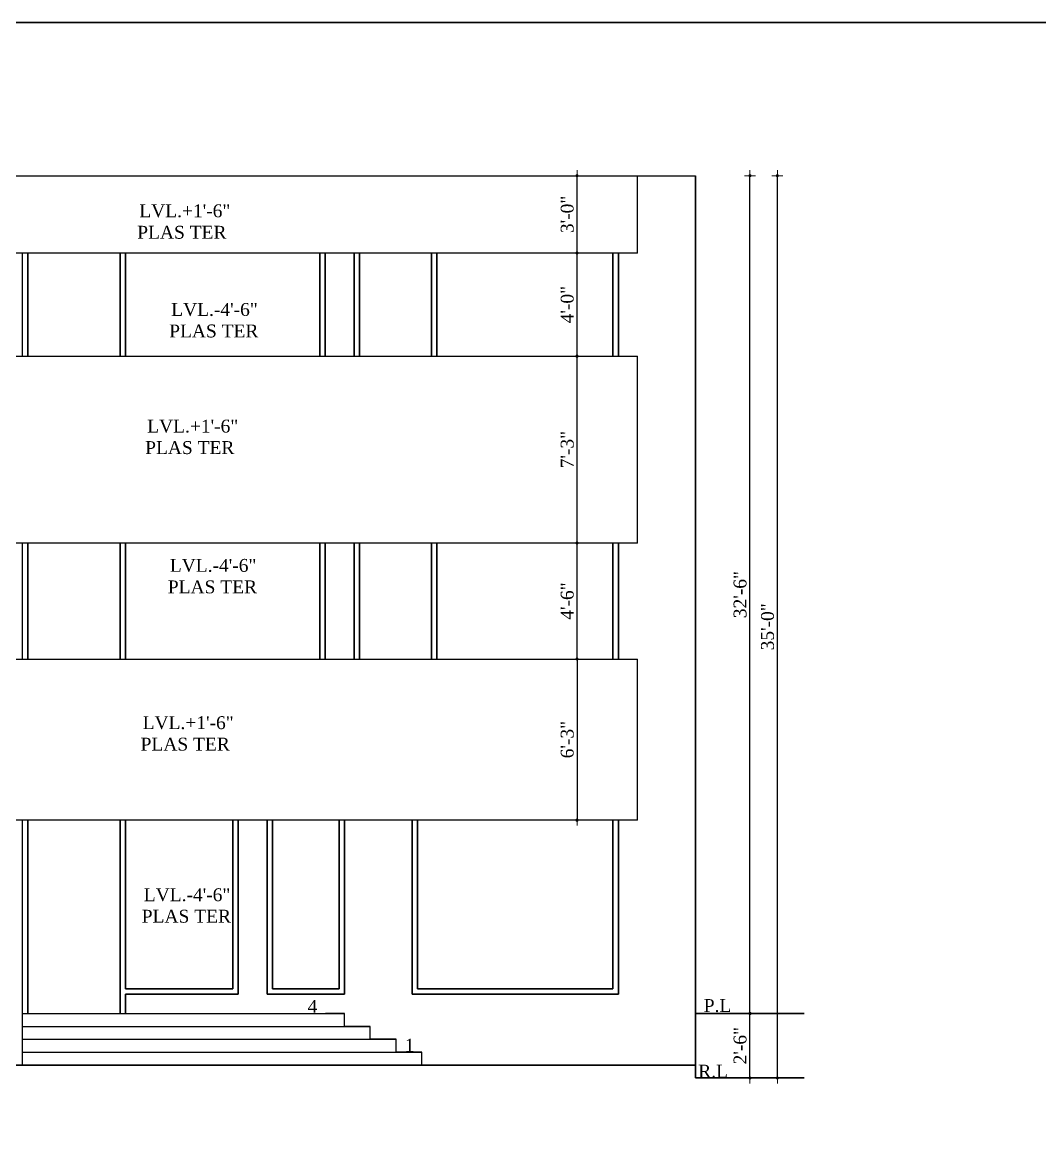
# Model space of a CAD drawing. Header units: feet. Extents: x 29269 to 32217, y -19918 to 20536.
# Drawn here: x 30012 to 30486, y -19302 to -18780 of the extents above; entities that cross this region are included whole.
import ezdxf
from ezdxf.enums import TextEntityAlignment as Align

# ---------------------------------------------------------------- set-up
doc = ezdxf.new("R2010")
doc.units = ezdxf.units.FT
doc.header["$MEASUREMENT"] = 0
doc.header["$PDMODE"] = 2
doc.layers.get('0').update_dxf_attribs({"lineweight": 30})
for name, color, linetype, lineweight in [('D.DIM.', 191, 'Continuous', 5), ('TEXT', 150, 'Continuous', 30), ('WAII', 1, 'Continuous', 25), ('WALL', 10, 'Continuous', 30), ('WIN', 170, 'Continuous', 30)]:
    doc.layers.add(name, color=color, linetype=linetype, lineweight=lineweight)
doc.styles.add('GURPREET', font='times.ttf')
doc.dimstyles.new('GURPREET', dxfattribs={"dimtxt": 6, "dimasz": 0.4, "dimexe": 0.18, "dimexo": 0.0625, "dimgap": 1.5, "dimtad": 1, "dimdec": 1, "dimzin": 3, "dimdsep": 46, "dimlunit": 4, "dimtxsty": 'GURPREET', "dimblk": 'DIM TIK', "dimcen": 1, "dimse1": 1, "dimse2": 1, "dimclrd": 4, "dimclrt": 7, "dimadec": 0, "dimazin": 0, "dimtfac": 0.75, "dimtdec": 1, "dimtix": 1, "dimtmove": 2, "dimatfit": 3, "dimfxl": 0.18, "dimtolj": 1, "dimtzin": 0, "dimlwd": 25, "dimarcsym": 0})

# ---------------------------------------------------------------- blocks, each defined once
blk = doc.blocks.new('DIM TIK')
blk.add_hatch(color=7).paths.add_polyline_path([(-1.4, 0, 1), (1.4, 0, 1)])
at = {"color": 7}
for p, q in [((0, 1.4), (0, 6.4)), ((1.4, 0), (6.4, 0)), ((-6.4, 0), (-1.4, 0)), ((0, -6.4), (0, -1.4))]:
    blk.add_line(p, q, dxfattribs=at)
blk.add_circle((0, 0), 1.45, dxfattribs=at)
blk = doc.blocks.new('*D182')
at = {"layer": 'D.DIM.', "color": 4, "linetype": 'Continuous', "lineweight": 25, "transparency": 16777216}
blk.add_line((30351, -19271.34), (30351, -19242.14), dxfattribs=at)
at = {"layer": 'Defpoints', "color": 0, "transparency": 16777216}
for p in [(30351, -19241.74), (30376.26, -19241.74), (30376.26, -19271.74)]:
    blk.add_point(p, dxfattribs=at)
at = {"layer": 'D.DIM.', "color": 4, "lineweight": 25, "transparency": 16777216, "xscale": 0.4, "yscale": 0.4, "zscale": 0.4}
for p, rotation in [((30351, -19241.74), 90), ((30351, -19271.74), 270)]:
    blk.add_blockref('DIM TIK', p, dxfattribs=dict(at, rotation=rotation))
at = {"layer": 'D.DIM.', "color": 7, "transparency": 16777216, "insert": (30346.44, -19256.74), "char_height": 6, "attachment_point": 5, "rotation": 90, "style": 'GURPREET'}
blk.add_mtext('\\A1;2\'-6"', dxfattribs=at)
blk = doc.blocks.new('*D183')
at = {"layer": 'D.DIM.', "color": 4, "linetype": 'Continuous', "lineweight": 25, "transparency": 16777216}
blk.add_line((30351, -19241.34), (30351, -18852.14), dxfattribs=at)
at = {"layer": 'Defpoints', "color": 0, "transparency": 16777216}
for p in [(30325.73, -18851.74), (30351, -18851.74), (30376.26, -19241.74)]:
    blk.add_point(p, dxfattribs=at)
at = {"layer": 'D.DIM.', "color": 4, "lineweight": 25, "transparency": 16777216, "xscale": 0.4, "yscale": 0.4, "zscale": 0.4}
for p, rotation in [((30351, -18851.74), 90), ((30351, -19241.74), 270)]:
    blk.add_blockref('DIM TIK', p, dxfattribs=dict(at, rotation=rotation))
at = {"layer": 'D.DIM.', "color": 7, "transparency": 16777216, "insert": (30346.44, -19046.74), "char_height": 6, "attachment_point": 5, "rotation": 90, "style": 'GURPREET'}
blk.add_mtext('\\A1;32\'-6"', dxfattribs=at)
blk = doc.blocks.new('*D34')
at = {"layer": 'D.DIM.', "color": 4, "linetype": 'Continuous', "lineweight": 25, "transparency": 16777216}
blk.add_line((30363.78, -19271.34), (30363.78, -18852.14), dxfattribs=at)
at = {"layer": 'Defpoints', "color": 0, "transparency": 16777216}
for p in [(30325.73, -18851.74), (30363.78, -18851.74), (30376.26, -19271.74)]:
    blk.add_point(p, dxfattribs=at)
at = {"layer": 'D.DIM.', "color": 4, "lineweight": 25, "transparency": 16777216, "xscale": 0.4, "yscale": 0.4, "zscale": 0.4}
for p, rotation in [((30363.78, -18851.74), 90), ((30363.78, -19271.74), 270)]:
    blk.add_blockref('DIM TIK', p, dxfattribs=dict(at, rotation=rotation))
at = {"layer": 'D.DIM.', "color": 7, "transparency": 16777216, "insert": (30359.22, -19061.74), "char_height": 6, "attachment_point": 5, "rotation": 90, "style": 'GURPREET'}
blk.add_mtext('\\A1;35\'-0"', dxfattribs=at)
blk = doc.blocks.new('*D133')
at = {"layer": 'D.DIM.', "color": 4, "linetype": 'Continuous', "lineweight": 25, "transparency": 16777216}
for p, q in [((31407.89, -19089.25), (31407.89, -19088.85)), ((31407.89, -19089.65), (31407.89, -19092.65)), ((31407.89, -19093.05), (31407.89, -19093.45))]:
    blk.add_line(p, q, dxfattribs=at)
at = {"layer": 'Defpoints', "color": 0, "transparency": 16777216}
for p in [(31410.79, -19089.65), (30176.72, -19092.65), (31407.89, -19092.65)]:
    blk.add_point(p, dxfattribs=at)
at = {"layer": 'D.DIM.', "color": 4, "lineweight": 25, "transparency": 16777216, "xscale": 0.4, "yscale": 0.4, "zscale": 0.4}
for p, rotation in [((31407.89, -19089.65), 270), ((31407.89, -19092.65), 90)]:
    blk.add_blockref('DIM TIK', p, dxfattribs=dict(at, rotation=rotation))
at = {"layer": 'D.DIM.', "color": 7, "transparency": 16777216, "insert": (31403.34, -19091.15), "char_height": 6, "attachment_point": 5, "rotation": 90, "style": 'GURPREET'}
blk.add_mtext('\\A1;3"', dxfattribs=at)
blk = doc.blocks.new('*D394')
at = {"layer": 'D.DIM.', "color": 4, "linetype": 'Continuous', "lineweight": 25, "transparency": 16777216}
blk.add_line((30270.5, -19077.14), (30270.5, -19151.34), dxfattribs=at)
at = {"layer": 'Defpoints', "color": 0, "transparency": 16777216}
for p in [(30298.73, -19076.74), (30270.5, -19151.74), (30298.73, -19151.74)]:
    blk.add_point(p, dxfattribs=at)
at = {"layer": 'D.DIM.', "color": 4, "lineweight": 25, "transparency": 16777216, "xscale": 0.4, "yscale": 0.4, "zscale": 0.4}
for p, rotation in [((30270.5, -19076.74), 90), ((30270.5, -19151.74), 270)]:
    blk.add_blockref('DIM TIK', p, dxfattribs=dict(at, rotation=rotation))
at = {"layer": 'D.DIM.', "color": 7, "transparency": 16777216, "insert": (30265.95, -19114.24), "char_height": 6, "attachment_point": 5, "rotation": 90, "style": 'GURPREET'}
blk.add_mtext('\\A1;6\'-3"', dxfattribs=at)
blk = doc.blocks.new('*D395')
at = {"layer": 'D.DIM.', "color": 4, "linetype": 'Continuous', "lineweight": 25, "transparency": 16777216}
blk.add_line((30270.5, -19076.34), (30270.5, -19023.14), dxfattribs=at)
at = {"layer": 'Defpoints', "color": 0, "transparency": 16777216}
for p in [(30270.5, -19022.74), (30298.73, -19022.74), (30298.73, -19076.74)]:
    blk.add_point(p, dxfattribs=at)
at = {"layer": 'D.DIM.', "color": 4, "lineweight": 25, "transparency": 16777216, "xscale": 0.4, "yscale": 0.4, "zscale": 0.4}
for p, rotation in [((30270.5, -19022.74), 90), ((30270.5, -19076.74), 270)]:
    blk.add_blockref('DIM TIK', p, dxfattribs=dict(at, rotation=rotation))
at = {"layer": 'D.DIM.', "color": 7, "transparency": 16777216, "insert": (30265.95, -19049.74), "char_height": 6, "attachment_point": 5, "rotation": 90, "style": 'GURPREET'}
blk.add_mtext('\\A1;4\'-6"', dxfattribs=at)
blk = doc.blocks.new('*D396')
at = {"layer": 'D.DIM.', "color": 4, "linetype": 'Continuous', "lineweight": 25, "transparency": 16777216}
blk.add_line((30270.5, -19022.34), (30270.5, -18936.14), dxfattribs=at)
at = {"layer": 'Defpoints', "color": 0, "transparency": 16777216}
for p in [(30270.5, -18935.74), (30298.73, -18935.74), (30298.73, -19022.74)]:
    blk.add_point(p, dxfattribs=at)
at = {"layer": 'D.DIM.', "color": 4, "lineweight": 25, "transparency": 16777216, "xscale": 0.4, "yscale": 0.4, "zscale": 0.4}
for p, rotation in [((30270.5, -18935.74), 90), ((30270.5, -19022.74), 270)]:
    blk.add_blockref('DIM TIK', p, dxfattribs=dict(at, rotation=rotation))
at = {"layer": 'D.DIM.', "color": 7, "transparency": 16777216, "insert": (30265.94, -18979.24), "char_height": 6, "attachment_point": 5, "rotation": 90, "style": 'GURPREET'}
blk.add_mtext('\\A1;7\'-3"', dxfattribs=at)
blk = doc.blocks.new('*D397')
at = {"layer": 'D.DIM.', "color": 4, "linetype": 'Continuous', "lineweight": 25, "transparency": 16777216}
blk.add_line((30270.5, -18935.34), (30270.5, -18888.14), dxfattribs=at)
at = {"layer": 'Defpoints', "color": 0, "transparency": 16777216}
for p in [(30270.5, -18887.74), (30298.73, -18887.74), (30298.73, -18935.74)]:
    blk.add_point(p, dxfattribs=at)
at = {"layer": 'D.DIM.', "color": 4, "lineweight": 25, "transparency": 16777216, "xscale": 0.4, "yscale": 0.4, "zscale": 0.4}
for p, rotation in [((30270.5, -18887.74), 90), ((30270.5, -18935.74), 270)]:
    blk.add_blockref('DIM TIK', p, dxfattribs=dict(at, rotation=rotation))
at = {"layer": 'D.DIM.', "color": 7, "transparency": 16777216, "insert": (30265.95, -18911.74), "char_height": 6, "attachment_point": 5, "rotation": 90, "style": 'GURPREET'}
blk.add_mtext('\\A1;4\'-0"', dxfattribs=at)
blk = doc.blocks.new('*D398')
at = {"layer": 'D.DIM.', "color": 4, "linetype": 'Continuous', "lineweight": 25, "transparency": 16777216}
blk.add_line((30270.5, -18887.34), (30270.5, -18852.14), dxfattribs=at)
at = {"layer": 'Defpoints', "color": 0, "transparency": 16777216}
for p in [(30270.5, -18851.74), (30298.73, -18851.74), (30298.73, -18887.74)]:
    blk.add_point(p, dxfattribs=at)
at = {"layer": 'D.DIM.', "color": 4, "lineweight": 25, "transparency": 16777216, "xscale": 0.4, "yscale": 0.4, "zscale": 0.4}
for p, rotation in [((30270.5, -18851.74), 90), ((30270.5, -18887.74), 270)]:
    blk.add_blockref('DIM TIK', p, dxfattribs=dict(at, rotation=rotation))
at = {"layer": 'D.DIM.', "color": 7, "transparency": 16777216, "insert": (30265.95, -18869.74), "char_height": 6, "attachment_point": 5, "rotation": 90, "style": 'GURPREET'}
blk.add_mtext('\\A1;3\'-0"', dxfattribs=at)
blk = doc.blocks.new('*D499')
at = {"layer": 'D.DIM.', "color": 4, "linetype": 'Continuous', "lineweight": 25, "transparency": 16777216}
blk.add_line((30351, -19271.34), (30351, -19242.14), dxfattribs=at)
at = {"layer": 'Defpoints', "color": 0, "transparency": 16777216}
for p in [(30351, -19241.74), (30376.26, -19241.74), (30376.26, -19271.74)]:
    blk.add_point(p, dxfattribs=at)
at = {"layer": 'D.DIM.', "color": 4, "lineweight": 25, "transparency": 16777216, "xscale": 0.4, "yscale": 0.4, "zscale": 0.4}
for p, rotation in [((30351, -19241.74), 90), ((30351, -19271.74), 270)]:
    blk.add_blockref('DIM TIK', p, dxfattribs=dict(at, rotation=rotation))
at = {"layer": 'D.DIM.', "color": 7, "transparency": 16777216, "insert": (30346.44, -19256.74), "char_height": 6, "attachment_point": 5, "rotation": 90, "style": 'GURPREET'}
blk.add_mtext('\\A1;2\'-6"', dxfattribs=at)
blk = doc.blocks.new('*D500')
at = {"layer": 'D.DIM.', "color": 4, "linetype": 'Continuous', "lineweight": 25, "transparency": 16777216}
blk.add_line((30351, -19241.34), (30351, -18852.14), dxfattribs=at)
at = {"layer": 'Defpoints', "color": 0, "transparency": 16777216}
for p in [(30325.73, -18851.74), (30351, -18851.74), (30376.26, -19241.74)]:
    blk.add_point(p, dxfattribs=at)
at = {"layer": 'D.DIM.', "color": 4, "lineweight": 25, "transparency": 16777216, "xscale": 0.4, "yscale": 0.4, "zscale": 0.4}
for p, rotation in [((30351, -18851.74), 90), ((30351, -19241.74), 270)]:
    blk.add_blockref('DIM TIK', p, dxfattribs=dict(at, rotation=rotation))
at = {"layer": 'D.DIM.', "color": 7, "transparency": 16777216, "insert": (30346.44, -19046.74), "char_height": 6, "attachment_point": 5, "rotation": 90, "style": 'GURPREET'}
blk.add_mtext('\\A1;32\'-6"', dxfattribs=at)
blk = doc.blocks.new('*D501')
at = {"layer": 'D.DIM.', "color": 4, "linetype": 'Continuous', "lineweight": 25, "transparency": 16777216}
blk.add_line((30363.78, -19271.34), (30363.78, -18852.14), dxfattribs=at)
at = {"layer": 'Defpoints', "color": 0, "transparency": 16777216}
for p in [(30325.73, -18851.74), (30363.78, -18851.74), (30376.26, -19271.74)]:
    blk.add_point(p, dxfattribs=at)
at = {"layer": 'D.DIM.', "color": 4, "lineweight": 25, "transparency": 16777216, "xscale": 0.4, "yscale": 0.4, "zscale": 0.4}
for p, rotation in [((30363.78, -18851.74), 90), ((30363.78, -19271.74), 270)]:
    blk.add_blockref('DIM TIK', p, dxfattribs=dict(at, rotation=rotation))
at = {"layer": 'D.DIM.', "color": 7, "transparency": 16777216, "insert": (30359.22, -19061.74), "char_height": 6, "attachment_point": 5, "rotation": 90, "style": 'GURPREET'}
blk.add_mtext('\\A1;35\'-0"', dxfattribs=at)
blk = doc.blocks.new('*D798')
at = {"layer": 'D.DIM.', "color": 4, "linetype": 'Continuous', "lineweight": 25, "transparency": 16777216}
for p, q in [((31407.89, -19089.25), (31407.89, -19088.85)), ((31407.89, -19089.65), (31407.89, -19092.65)), ((31407.89, -19093.05), (31407.89, -19093.45))]:
    blk.add_line(p, q, dxfattribs=at)
at = {"layer": 'Defpoints', "color": 0, "transparency": 16777216}
for p in [(31410.79, -19089.65), (30176.72, -19092.65), (31407.89, -19092.65)]:
    blk.add_point(p, dxfattribs=at)
at = {"layer": 'D.DIM.', "color": 4, "lineweight": 25, "transparency": 16777216, "xscale": 0.4, "yscale": 0.4, "zscale": 0.4}
for p, rotation in [((31407.89, -19089.65), 270), ((31407.89, -19092.65), 90)]:
    blk.add_blockref('DIM TIK', p, dxfattribs=dict(at, rotation=rotation))
at = {"layer": 'D.DIM.', "color": 7, "transparency": 16777216, "insert": (31403.34, -19091.15), "char_height": 6, "attachment_point": 5, "rotation": 90, "style": 'GURPREET'}
blk.add_mtext('\\A1;3"', dxfattribs=at)
blk = doc.blocks.new('*D839')
at = {"layer": 'D.DIM.', "color": 4, "linetype": 'Continuous', "lineweight": 25, "transparency": 16777216}
blk.add_line((30270.5, -19077.14), (30270.5, -19151.34), dxfattribs=at)
at = {"layer": 'Defpoints', "color": 0, "transparency": 16777216}
for p in [(30298.73, -19076.74), (30270.5, -19151.74), (30298.73, -19151.74)]:
    blk.add_point(p, dxfattribs=at)
at = {"layer": 'D.DIM.', "color": 4, "lineweight": 25, "transparency": 16777216, "xscale": 0.4, "yscale": 0.4, "zscale": 0.4}
for p, rotation in [((30270.5, -19076.74), 90), ((30270.5, -19151.74), 270)]:
    blk.add_blockref('DIM TIK', p, dxfattribs=dict(at, rotation=rotation))
at = {"layer": 'D.DIM.', "color": 7, "transparency": 16777216, "insert": (30265.95, -19114.24), "char_height": 6, "attachment_point": 5, "rotation": 90, "style": 'GURPREET'}
blk.add_mtext('\\A1;6\'-3"', dxfattribs=at)
blk = doc.blocks.new('*D840')
at = {"layer": 'D.DIM.', "color": 4, "linetype": 'Continuous', "lineweight": 25, "transparency": 16777216}
blk.add_line((30270.5, -19076.34), (30270.5, -19023.14), dxfattribs=at)
at = {"layer": 'Defpoints', "color": 0, "transparency": 16777216}
for p in [(30270.5, -19022.74), (30298.73, -19022.74), (30298.73, -19076.74)]:
    blk.add_point(p, dxfattribs=at)
at = {"layer": 'D.DIM.', "color": 4, "lineweight": 25, "transparency": 16777216, "xscale": 0.4, "yscale": 0.4, "zscale": 0.4}
for p, rotation in [((30270.5, -19022.74), 90), ((30270.5, -19076.74), 270)]:
    blk.add_blockref('DIM TIK', p, dxfattribs=dict(at, rotation=rotation))
at = {"layer": 'D.DIM.', "color": 7, "transparency": 16777216, "insert": (30265.95, -19049.74), "char_height": 6, "attachment_point": 5, "rotation": 90, "style": 'GURPREET'}
blk.add_mtext('\\A1;4\'-6"', dxfattribs=at)
blk = doc.blocks.new('*D841')
at = {"layer": 'D.DIM.', "color": 4, "linetype": 'Continuous', "lineweight": 25, "transparency": 16777216}
blk.add_line((30270.5, -19022.34), (30270.5, -18936.14), dxfattribs=at)
at = {"layer": 'Defpoints', "color": 0, "transparency": 16777216}
for p in [(30270.5, -18935.74), (30298.73, -18935.74), (30298.73, -19022.74)]:
    blk.add_point(p, dxfattribs=at)
at = {"layer": 'D.DIM.', "color": 4, "lineweight": 25, "transparency": 16777216, "xscale": 0.4, "yscale": 0.4, "zscale": 0.4}
for p, rotation in [((30270.5, -18935.74), 90), ((30270.5, -19022.74), 270)]:
    blk.add_blockref('DIM TIK', p, dxfattribs=dict(at, rotation=rotation))
at = {"layer": 'D.DIM.', "color": 7, "transparency": 16777216, "insert": (30265.94, -18979.24), "char_height": 6, "attachment_point": 5, "rotation": 90, "style": 'GURPREET'}
blk.add_mtext('\\A1;7\'-3"', dxfattribs=at)
blk = doc.blocks.new('*D842')
at = {"layer": 'D.DIM.', "color": 4, "linetype": 'Continuous', "lineweight": 25, "transparency": 16777216}
blk.add_line((30270.5, -18935.34), (30270.5, -18888.14), dxfattribs=at)
at = {"layer": 'Defpoints', "color": 0, "transparency": 16777216}
for p in [(30270.5, -18887.74), (30298.73, -18887.74), (30298.73, -18935.74)]:
    blk.add_point(p, dxfattribs=at)
at = {"layer": 'D.DIM.', "color": 4, "lineweight": 25, "transparency": 16777216, "xscale": 0.4, "yscale": 0.4, "zscale": 0.4}
for p, rotation in [((30270.5, -18887.74), 90), ((30270.5, -18935.74), 270)]:
    blk.add_blockref('DIM TIK', p, dxfattribs=dict(at, rotation=rotation))
at = {"layer": 'D.DIM.', "color": 7, "transparency": 16777216, "insert": (30265.95, -18911.74), "char_height": 6, "attachment_point": 5, "rotation": 90, "style": 'GURPREET'}
blk.add_mtext('\\A1;4\'-0"', dxfattribs=at)
blk = doc.blocks.new('*D843')
at = {"layer": 'D.DIM.', "color": 4, "linetype": 'Continuous', "lineweight": 25, "transparency": 16777216}
blk.add_line((30270.5, -18887.34), (30270.5, -18852.14), dxfattribs=at)
at = {"layer": 'Defpoints', "color": 0, "transparency": 16777216}
for p in [(30270.5, -18851.74), (30298.73, -18851.74), (30298.73, -18887.74)]:
    blk.add_point(p, dxfattribs=at)
at = {"layer": 'D.DIM.', "color": 4, "lineweight": 25, "transparency": 16777216, "xscale": 0.4, "yscale": 0.4, "zscale": 0.4}
for p, rotation in [((30270.5, -18851.74), 90), ((30270.5, -18887.74), 270)]:
    blk.add_blockref('DIM TIK', p, dxfattribs=dict(at, rotation=rotation))
at = {"layer": 'D.DIM.', "color": 7, "transparency": 16777216, "insert": (30265.95, -18869.74), "char_height": 6, "attachment_point": 5, "rotation": 90, "style": 'GURPREET'}
blk.add_mtext('\\A1;3\'-0"', dxfattribs=at)

msp = doc.modelspace()

# ---------------------------------------------------------------- linework, layer by layer
at = {"layer": 'WAII'}
for p, q in [((29722.73, -18851.74), (30325.73, -18851.74)), ((30298.73, -18887.74), (30298.73, -18851.74)), ((30325.73, -19271.74), (30325.73, -18851.74)), ((30298.73, -18887.74), (29872.73, -18887.74)), ((30012.23, -18935.74), (30012.23, -18887.74)), ((29872.73, -18935.74), (30298.73, -18935.74)), ((30298.73, -19022.74), (30298.73, -18935.74)), ((30298.73, -19022.74), (29872.73, -19022.74)), ((30012.23, -19076.74), (30012.23, -19022.74)), ((29872.73, -19076.74), (30298.73, -19076.74)), ((30298.73, -19151.74), (30298.73, -19076.74)), ((30298.73, -19151.74), (29872.73, -19151.74)), ((30012.23, -19265.74), (30012.23, -19151.74)), ((30012.23, -19241.74), (30162.23, -19241.74)), ((30012.23, -19247.74), (30174.23, -19247.74)), ((30012.23, -19253.74), (30186.23, -19253.74)), ((30012.23, -19259.74), (30198.23, -19259.74))]:
    msp.add_line(p, q, dxfattribs=at)
msp.add_lwpolyline([(30198.23, -19265.74), (30198.23, -19259.74), (30186.23, -19259.74), (30186.23, -19253.74), (30174.23, -19253.74), (30174.23, -19247.74), (30162.23, -19247.74), (30162.23, -19241.74), (30153.32, -19241.74)], dxfattribs=at)
at = {"layer": 'WALL'}
for p, q in [((30325.73, -18851.74), (30325.73, -19271.74)), ((30325.73, -19241.74), (30376.26, -19241.74)), ((29731.73, -19265.74), (30325.73, -19265.74)), ((30325.73, -19265.74), (30325.73, -19271.74)), ((30325.73, -19271.74), (30376.26, -19271.74))]:
    msp.add_line(p, q, dxfattribs=at)
msp.add_lwpolyline([(29623.74, -18780.35), (31444.88, -18780.35), (31444.88, -19917.96), (29623.74, -19917.96)], close=True, dxfattribs=at)
at = {"layer": 'WIN'}
for p, q in [((30014.73, -18935.74), (30014.73, -18887.74)), ((30057.73, -18887.74), (30057.73, -18935.74)), ((30060.23, -18935.74), (30060.23, -18887.74)), ((30150.73, -18887.74), (30150.73, -18935.74)), ((30153.23, -18887.74), (30153.23, -18935.74)), ((30166.73, -18887.74), (30166.73, -18935.74)), ((30169.23, -18935.74), (30169.23, -18887.74)), ((30202.73, -18887.74), (30202.73, -18935.74)), ((30205.23, -18935.74), (30205.23, -18887.74)), ((30287.23, -18887.74), (30287.23, -18935.74)), ((30289.73, -18935.74), (30289.73, -18887.74)), ((30014.73, -19076.74), (30014.73, -19022.74)), ((30057.73, -19022.74), (30057.73, -19076.74)), ((30060.23, -19076.74), (30060.23, -19022.74)), ((30150.73, -19022.74), (30150.73, -19076.74)), ((30153.23, -19022.74), (30153.23, -19076.74)), ((30166.73, -19022.74), (30166.73, -19076.74)), ((30169.23, -19076.74), (30169.23, -19022.74)), ((30202.73, -19022.74), (30202.73, -19076.74)), ((30205.23, -19076.74), (30205.23, -19022.74)), ((30287.23, -19022.74), (30287.23, -19076.74)), ((30289.73, -19076.74), (30289.73, -19022.74)), ((30014.73, -19241.74), (30014.73, -19151.74)), ((30057.73, -19151.74), (30057.73, -19241.74)), ((30060.23, -19151.74), (30060.23, -19230.24)), ((30110.23, -19151.74), (30110.23, -19230.24)), ((30112.73, -19151.74), (30112.73, -19232.74)), ((30126.23, -19232.74), (30126.23, -19151.74)), ((30128.73, -19230.24), (30128.73, -19151.74)), ((30159.73, -19151.74), (30159.73, -19230.24)), ((30162.23, -19151.74), (30162.23, -19232.74)), ((30193.73, -19232.74), (30193.73, -19151.74)), ((30196.23, -19230.24), (30196.23, -19151.74)), ((30287.23, -19151.74), (30287.23, -19230.24)), ((30289.73, -19151.74), (30289.73, -19232.74)), ((30110.23, -19230.24), (30060.23, -19230.24)), ((30159.73, -19230.24), (30128.73, -19230.24)), ((30287.23, -19230.24), (30196.23, -19230.24)), ((30112.73, -19232.74), (30060.23, -19232.74)), ((30060.23, -19232.74), (30060.23, -19241.74)), ((30162.23, -19232.74), (30126.23, -19232.74)), ((30289.73, -19232.74), (30193.73, -19232.74))]:
    msp.add_line(p, q, dxfattribs=at)

# ---------------------------------------------------------------- texts
at = {"layer": 'TEXT', "style": 'GURPREET'}
for s, p in [('P.L', (30335.93, -19241.03)), ('R.L', (30333.85, -19271.59))]:
    msp.add_text(s, height=6, rotation=0, dxfattribs=at).set_placement(p, align=Align.CENTER)
at = {"layer": 'TEXT', "char_height": 6, "style": 'GURPREET'}
for s, insert, width, attachment_point in [('\\pi18.82;LVL.+1\'-6"\\P\\pi17.87;PLAS TER', (30047.84, -18865.05), 76.2875, 1), ('\\pi18.82;LVL.-4\'-6"\\P\\pi17.87;PLAS TER', (30062.71, -18911), 76.2875, 1), ('\\pi18.82;LVL.+1\'-6"\\P\\pi17.87;PLAS TER', (30051.52, -18965.29), 76.2875, 1), ('\\pi18.82;LVL.-4\'-6"\\P\\pi17.87;PLAS TER', (30062.07, -19030.13), 76.2875, 1), ('\\pi18.82;LVL.+1\'-6"\\P\\pi17.87;PLAS TER', (30049.4, -19103.34), 76.2875, 1), ('\\pi18.82;LVL.-4\'-6"\\P\\pi17.87;PLAS TER', (30049.94, -19183.45), 76.2875, 1), ('\\pi-0.6595;4', (30149.55, -19235.43), 7.0343, 3), ('\\pi-0.6595;1', (30194.81, -19253.48), 7.0343, 3)]:
    msp.add_mtext(s, dxfattribs=dict(at, insert=insert, width=width, attachment_point=attachment_point))

# ---------------------------------------------------------------- dimensions: what is measured, and where the dimension line sits
at = {"layer": 'D.DIM.'}
for base, p1, p2, picture, middle in [((30270.5, -18851.74), (30298.73, -18887.74), (30298.73, -18851.74), '*D398', (30265.95, -18869.74)), ((30270.5, -18851.74), (30298.73, -18887.74), (30298.73, -18851.74), '*D843', (30265.95, -18869.74)), ((30351, -18851.74), (30376.26, -19241.74), (30325.73, -18851.74), '*D183', (30346.44, -19046.74)), ((30363.78, -18851.74), (30376.26, -19271.74), (30325.73, -18851.74), '*D34', (30359.22, -19061.74)), ((30351, -18851.74), (30376.26, -19241.74), (30325.73, -18851.74), '*D500', (30346.44, -19046.74)), ((30363.78, -18851.74), (30376.26, -19271.74), (30325.73, -18851.74), '*D501', (30359.22, -19061.74)), ((30270.5, -18887.74), (30298.73, -18935.74), (30298.73, -18887.74), '*D397', (30265.95, -18911.74)), ((30270.5, -18887.74), (30298.73, -18935.74), (30298.73, -18887.74), '*D842', (30265.95, -18911.74)), ((30270.5, -18935.74), (30298.73, -19022.74), (30298.73, -18935.74), '*D396', (30265.94, -18979.24)), ((30270.5, -18935.74), (30298.73, -19022.74), (30298.73, -18935.74), '*D841', (30265.94, -18979.24)), ((30270.5, -19022.74), (30298.73, -19076.74), (30298.73, -19022.74), '*D395', (30265.95, -19049.74)), ((30270.5, -19022.74), (30298.73, -19076.74), (30298.73, -19022.74), '*D840', (30265.95, -19049.74)), ((30270.5, -19151.74), (30298.73, -19076.74), (30298.73, -19151.74), '*D394', (30265.95, -19114.24)), ((30270.5, -19151.74), (30298.73, -19076.74), (30298.73, -19151.74), '*D839', (30265.95, -19114.24)), ((31407.89, -19092.65), (31410.79, -19089.65), (30176.72, -19092.65), '*D133', (31403.34, -19091.15)), ((31407.89, -19092.65), (31410.79, -19089.65), (30176.72, -19092.65), '*D798', (31403.34, -19091.15)), ((30351, -19241.74), (30376.26, -19271.74), (30376.26, -19241.74), '*D182', (30346.44, -19256.74)), ((30351, -19241.74), (30376.26, -19271.74), (30376.26, -19241.74), '*D499', (30346.44, -19256.74))]:
    dim = msp.add_linear_dim(base=base, p1=p1, p2=p2, angle=90, dimstyle='GURPREET', dxfattribs=at)
    dim.commit()
    dim.dimension.update_dxf_attribs({"geometry": picture, "text_midpoint": middle})

doc.saveas('drawing.dxf')
